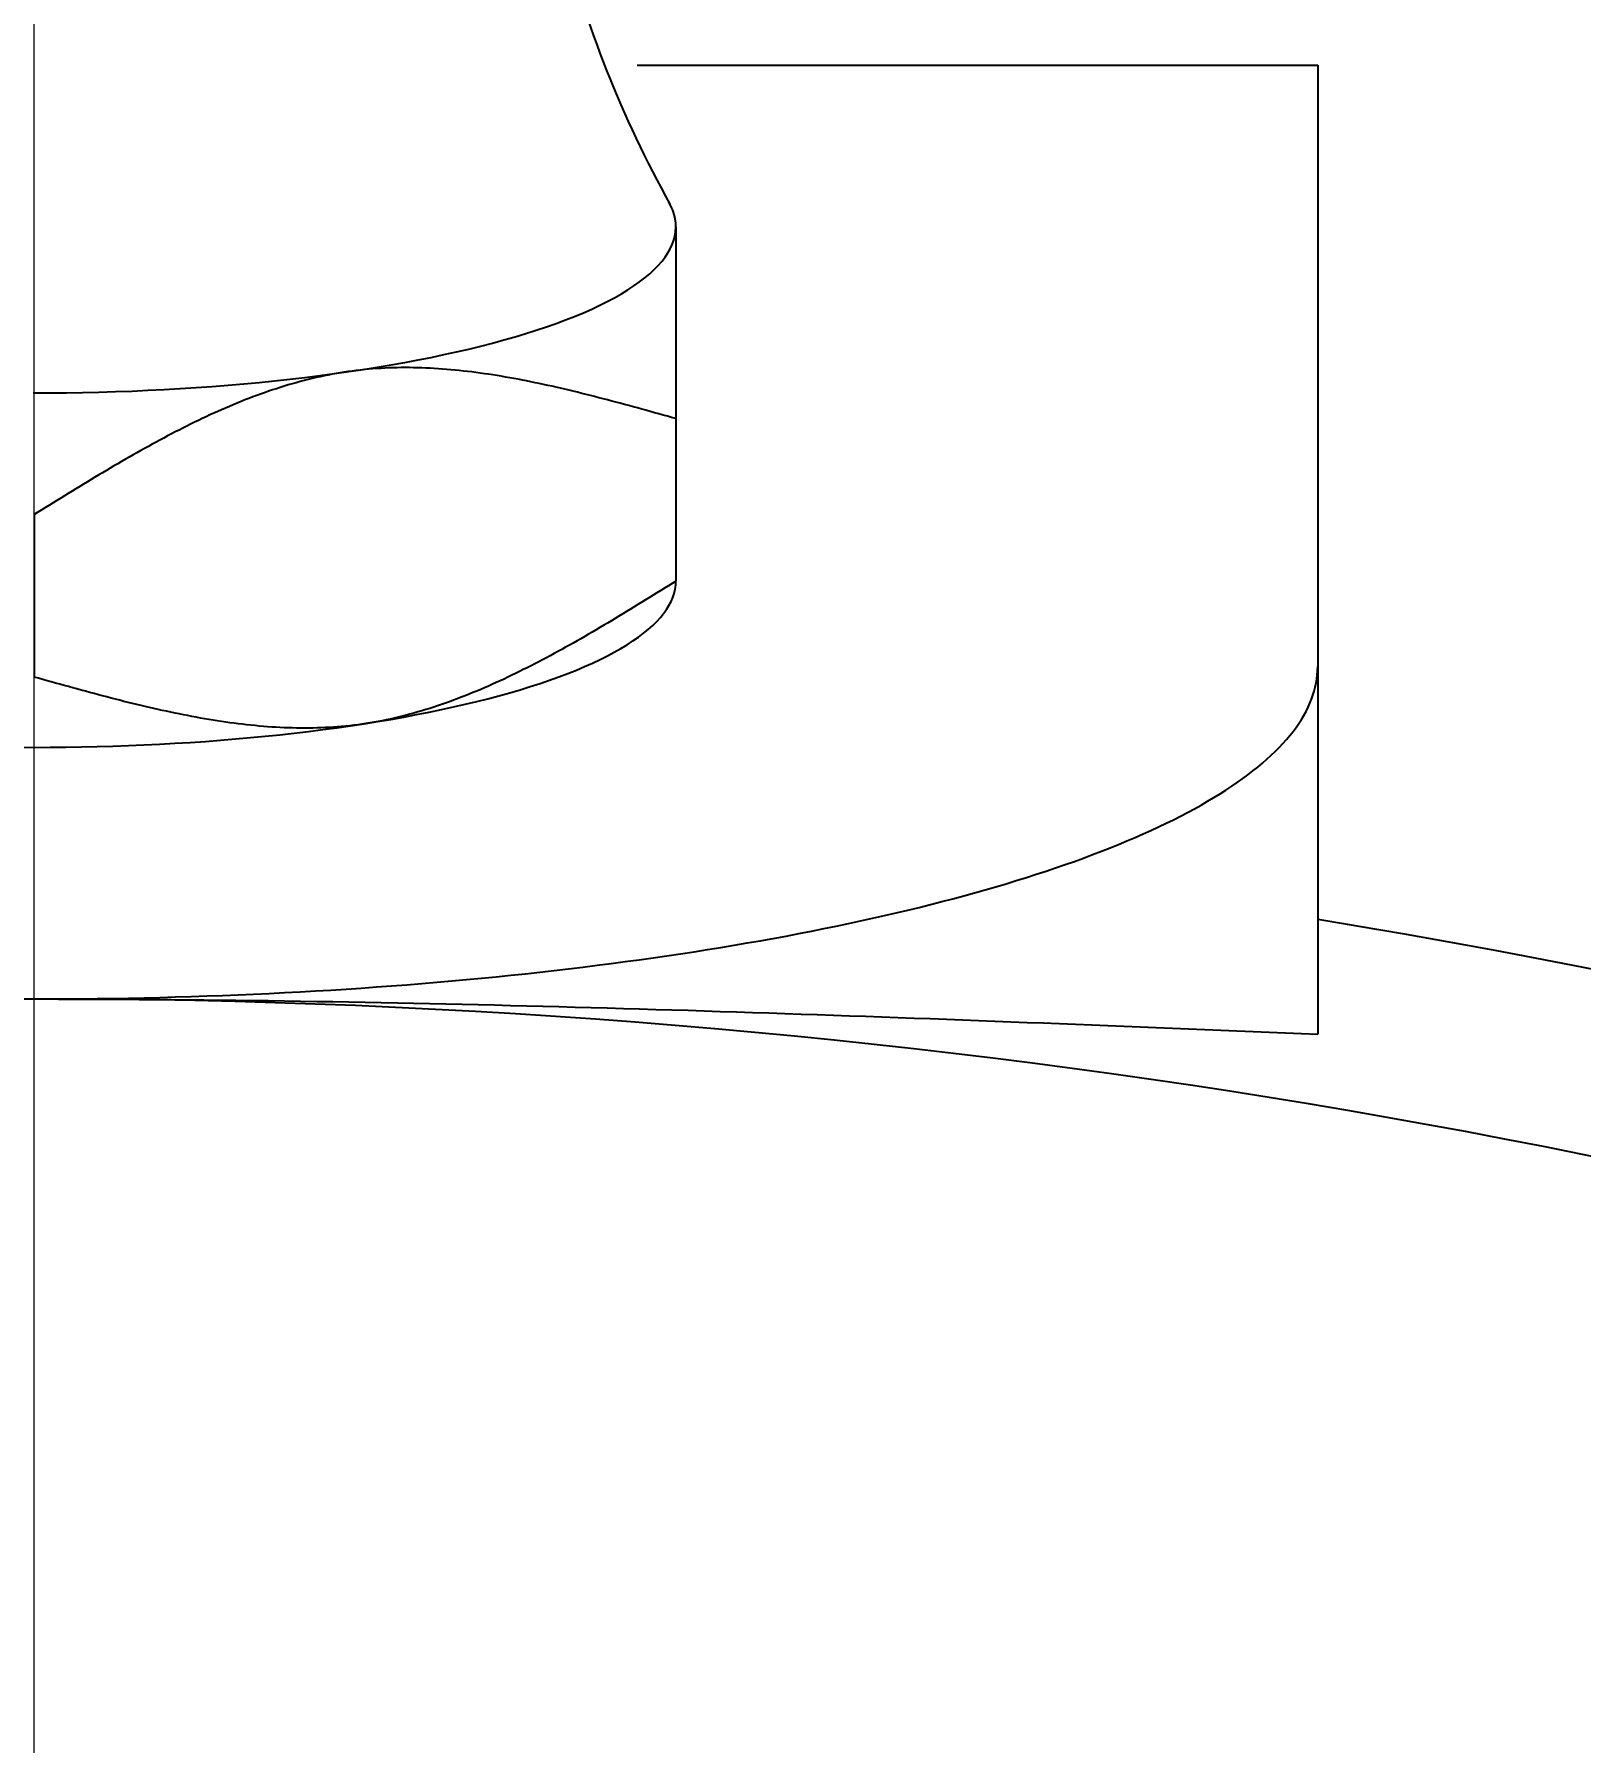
# Model space of a CAD drawing. Header units: millimetres. Extents: x 0 to 38884, y -3675 to 8056.
# Drawn here: x 9678.56 to 9686.99, y -1339.12 to -1329.81 of the extents above; entities that cross this region are included whole.
import ezdxf

# ---------------------------------------------------------------- set-up
doc = ezdxf.new("R2010")
doc.units = ezdxf.units.MM
doc.header["$LTSCALE"] = 2.4
doc.header["$PDMODE"] = 99
doc.header["$PDSIZE"] = 1
doc.linetypes.add('CENTER2', pattern=[28.575, 19.05, -3.175, 3.175, -3.175])
doc.layers.add('05_CENTER', color=4, linetype='CENTER2', lineweight=13)
doc.layers.add('08_DIM', color=3, linetype='Continuous', lineweight=13)
doc.styles.add('KSS_TXT', font='txt.shx', dxfattribs={"bigfont": 'extfont2.shx'})
doc.dimstyles.new('KSS_DIM', dxfattribs={"dimscale": 2, "dimtxt": 3, "dimasz": 2.5, "dimexe": 1.25, "dimexo": 0.625, "dimtad": 1, "dimdsep": 46, "dimtxsty": 'KSS_TXT', "dimblk": 'OPEN30', "dimcen": 0, "dimazin": 2, "dimtfac": 0.75, "dimtmove": 0, "dimatfit": 3, "dimldrblk": 'OPEN30', "dimfxl": 1.25, "dimtolj": 1, "dimarcsym": 0})
doc.dimstyles.new('KSS_DIM$3', dxfattribs={"dimscale": 2, "dimtxt": 3, "dimasz": 2.5, "dimexe": 1.25, "dimexo": 0.625, "dimtad": 1, "dimtih": 1, "dimtoh": 1, "dimdsep": 46, "dimtxsty": 'KSS_TXT', "dimblk": 'OPEN30', "dimcen": 0, "dimazin": 2, "dimtfac": 0.75, "dimtofl": 0, "dimtmove": 0, "dimatfit": 3, "dimldrblk": 'OPEN30', "dimfxl": 1.25, "dimtolj": 1, "dimarcsym": 0})

# ---------------------------------------------------------------- blocks, each defined once
blk = doc.blocks.new('_Open30')
at = {"color": 0, "linetype": 'ByBlock', "lineweight": -2}
for p, q in [((-1, 0.2679), (0, 0)), ((0, 0), (-1, -0.2679)), ((0, 0), (-1, 0))]:
    blk.add_line(p, q, dxfattribs=at)
blk = doc.blocks.new('*D822')
at = {"layer": '08_DIM', "color": 0, "lineweight": -2, "transparency": 16777216}
for p, q in [((9609.6396, -1335.2545), (9618.8896, -1335.2545)), ((9618.8896, -1335.2545), (9633.693, -1345.7526)), ((9723.4205, -1409.3841), (9635.7323, -1347.1988))]:
    blk.add_line(p, q, dxfattribs=at)
blk.add_arc((9678.5568, -1377.5683), 55, 56.08291, 145.95933, dxfattribs=at)
at = {"layer": 'Defpoints', "color": 0, "transparency": 16777216}
for p in [(9633.693, -1345.7526), (9723.4205, -1409.3841)]:
    blk.add_point(p, dxfattribs=at)
at = {"layer": '08_DIM', "color": 0, "lineweight": -2, "transparency": 16777216, "xscale": 2.5, "yscale": 2.5, "zscale": 2.5}
for p, rotation in [((9633.693, -1345.7526), 144.6571241819716), ((9723.4205, -1409.3841), 324.6571241819716)]:
    blk.add_blockref('_Open30', p, dxfattribs=dict(at, rotation=rotation))
at = {"layer": '08_DIM', "color": 0, "transparency": 16777216, "insert": (9613.9521, -1333.1295), "char_height": 3, "attachment_point": 5, "style": 'KSS_TXT'}
blk.add_mtext('\\A1;%%C110', dxfattribs=at)
blk = doc.blocks.new('MUCFC207b_1')
at = {"color": 0}
for p, q in [((3.2877, 47.591), (7, 47.591)), ((7, 47.591), (7, 42.3089)), ((3.4728, 46.8222), (3.4604, 46.8453)), ((3.461, 46.8442), (3.4604, 46.8453)), ((3.4616, 46.8432), (3.461, 46.8442)), ((3.4622, 46.8421), (3.4616, 46.8432)), ((3.4628, 46.8411), (3.4622, 46.8421)), ((3.4634, 46.84), (3.4628, 46.8411)), ((3.464, 46.839), (3.4634, 46.84)), ((3.4646, 46.8379), (3.464, 46.839)), ((3.4652, 46.8369), (3.4646, 46.8379)), ((3.4658, 46.8358), (3.4652, 46.8369)), ((3.4663, 46.8347), (3.4658, 46.8358)), ((3.4669, 46.8337), (3.4663, 46.8347)), ((3.4675, 46.8326), (3.4669, 46.8337)), ((3.468, 46.8316), (3.4675, 46.8326)), ((3.4686, 46.8305), (3.468, 46.8316)), ((3.4691, 46.8295), (3.4686, 46.8305)), ((3.4697, 46.8284), (3.4691, 46.8295)), ((3.4702, 46.8274), (3.4697, 46.8284)), ((3.4707, 46.8263), (3.4702, 46.8274)), ((3.4713, 46.8252), (3.4707, 46.8263)), ((3.4718, 46.8242), (3.4713, 46.8252)), ((3.4723, 46.8231), (3.4718, 46.8242)), ((3.4728, 46.8221), (3.4723, 46.8231)), ((3.4828, 46.7991), (3.4728, 46.8222)), ((3.4733, 46.821), (3.4728, 46.8221)), ((3.4738, 46.82), (3.4733, 46.821)), ((3.4743, 46.8189), (3.4738, 46.82)), ((3.4748, 46.8178), (3.4743, 46.8189)), ((3.4753, 46.8168), (3.4748, 46.8178)), ((3.4758, 46.8157), (3.4753, 46.8168)), ((3.4763, 46.8147), (3.4758, 46.8157)), ((3.4768, 46.8136), (3.4763, 46.8147)), ((3.4772, 46.8126), (3.4768, 46.8136)), ((3.4777, 46.8115), (3.4772, 46.8126)), ((3.4782, 46.8104), (3.4777, 46.8115)), ((3.4786, 46.8094), (3.4782, 46.8104)), ((3.4791, 46.8083), (3.4786, 46.8094)), ((3.4795, 46.8073), (3.4791, 46.8083)), ((3.48, 46.8062), (3.4795, 46.8073)), ((3.4804, 46.8051), (3.48, 46.8062)), ((3.4808, 46.8041), (3.4804, 46.8051)), ((3.4813, 46.803), (3.4808, 46.8041)), ((3.4817, 46.802), (3.4813, 46.803)), ((3.4821, 46.8009), (3.4817, 46.802)), ((3.4825, 46.7998), (3.4821, 46.8009)), ((3.4829, 46.7988), (3.4825, 46.7998)), ((3.4906, 46.7759), (3.4828, 46.7991)), ((3.4833, 46.7977), (3.4829, 46.7988)), ((3.4837, 46.7967), (3.4833, 46.7977)), ((3.4841, 46.7956), (3.4837, 46.7967)), ((3.4845, 46.7945), (3.4841, 46.7956)), ((3.4849, 46.7935), (3.4845, 46.7945)), ((3.4853, 46.7924), (3.4849, 46.7935)), ((3.4857, 46.7914), (3.4853, 46.7924)), ((3.486, 46.7903), (3.4857, 46.7914)), ((3.4864, 46.7892), (3.486, 46.7903)), ((3.4868, 46.7882), (3.4864, 46.7892)), ((3.4871, 46.7871), (3.4868, 46.7882)), ((3.4875, 46.786), (3.4871, 46.7871)), ((3.4878, 46.785), (3.4875, 46.786)), ((3.4881, 46.7839), (3.4878, 46.785)), ((3.4885, 46.7829), (3.4881, 46.7839)), ((3.4888, 46.7818), (3.4885, 46.7829)), ((3.4891, 46.7807), (3.4888, 46.7818)), ((3.4895, 46.7797), (3.4891, 46.7807)), ((3.4898, 46.7786), (3.4895, 46.7797)), ((3.4901, 46.7775), (3.4898, 46.7786)), ((3.4904, 46.7765), (3.4901, 46.7775)), ((3.4907, 46.7754), (3.4904, 46.7765)), ((3.496, 46.7526), (3.4906, 46.7759)), ((3.491, 46.7744), (3.4907, 46.7754)), ((3.4913, 46.7733), (3.491, 46.7744)), ((3.4916, 46.7722), (3.4913, 46.7733)), ((3.4919, 46.7712), (3.4916, 46.7722)), ((3.4921, 46.7701), (3.4919, 46.7712)), ((3.4924, 46.769), (3.4921, 46.7701)), ((3.4927, 46.768), (3.4924, 46.769)), ((3.4929, 46.7669), (3.4927, 46.768)), ((3.4932, 46.7659), (3.4929, 46.7669)), ((3.4935, 46.7648), (3.4932, 46.7659)), ((3.4937, 46.7637), (3.4935, 46.7648)), ((3.4939, 46.7627), (3.4937, 46.7637)), ((3.4942, 46.7616), (3.4939, 46.7627)), ((3.4944, 46.7605), (3.4942, 46.7616)), ((3.4946, 46.7595), (3.4944, 46.7605)), ((3.4949, 46.7584), (3.4946, 46.7595)), ((3.4951, 46.7573), (3.4949, 46.7584)), ((3.4953, 46.7563), (3.4951, 46.7573)), ((3.4955, 46.7552), (3.4953, 46.7563)), ((3.4947, 46.6595), (3.4985, 46.6827)), ((3.4957, 46.7542), (3.4955, 46.7552)), ((3.4959, 46.7531), (3.4957, 46.7542)), ((3.4961, 46.752), (3.4959, 46.7531)), ((3.4991, 46.7293), (3.496, 46.7526)), ((3.4963, 46.751), (3.4961, 46.752)), ((3.4965, 46.7499), (3.4963, 46.751)), ((3.4967, 46.7488), (3.4965, 46.7499)), ((3.4969, 46.7478), (3.4967, 46.7488)), ((3.497, 46.7467), (3.4969, 46.7478)), ((3.4972, 46.7456), (3.497, 46.7467)), ((3.4974, 46.7446), (3.4972, 46.7456)), ((3.4975, 46.7435), (3.4974, 46.7446)), ((3.4977, 46.7424), (3.4975, 46.7435)), ((3.4978, 46.7414), (3.4977, 46.7424)), ((3.498, 46.7403), (3.4978, 46.7414)), ((3.4981, 46.7392), (3.498, 46.7403)), ((3.4982, 46.7382), (3.4981, 46.7392)), ((3.4984, 46.7371), (3.4982, 46.7382)), ((3.4985, 46.7361), (3.4984, 46.7371)), ((3.4986, 46.735), (3.4985, 46.7361)), ((3.4985, 46.6827), (3.5, 46.706)), ((3.4987, 46.7339), (3.4986, 46.735)), ((3.4988, 46.7329), (3.4987, 46.7339)), ((3.4989, 46.7318), (3.4988, 46.7329)), ((3.499, 46.7307), (3.4989, 46.7318)), ((3.4991, 46.7297), (3.499, 46.7307)), ((3.4992, 46.7286), (3.4991, 46.7297)), ((3.5, 46.706), (3.4991, 46.7293)), ((3.4993, 46.7275), (3.4992, 46.7286)), ((3.4994, 46.7265), (3.4993, 46.7275)), ((3.4995, 46.7254), (3.4994, 46.7265)), ((3.4995, 46.7243), (3.4995, 46.7254)), ((3.4996, 46.7233), (3.4995, 46.7243)), ((3.4996, 46.7222), (3.4996, 46.7233)), ((3.4997, 46.7211), (3.4996, 46.7222)), ((3.4998, 46.7201), (3.4997, 46.7211)), ((3.4998, 46.719), (3.4998, 46.7201)), ((3.4998, 46.7179), (3.4998, 46.719)), ((3.4999, 46.7169), (3.4998, 46.7179)), ((3.4999, 46.7158), (3.4999, 46.7169)), ((3.4999, 46.7147), (3.4999, 46.7158)), ((3.5, 46.7137), (3.4999, 46.7147)), ((3.5, 46.7126), (3.5, 46.7137)), ((3.5, 46.7116), (3.5, 46.7126)), ((3.5, 46.7105), (3.5, 46.7116)), ((3.5, 46.7094), (3.5, 46.7105)), ((3.5, 46.7094), (3.5, 46.6875)), ((3.5, 46.6875), (3.5, 46.6639)), ((3.5, 46.6639), (3.5, 46.6386)), ((3.4564, 46.5668), (3.4694, 46.5899)), ((3.4694, 46.5899), (3.4801, 46.613)), ((3.4801, 46.613), (3.4886, 46.6362)), ((3.4886, 46.6362), (3.4947, 46.6595)), ((3.5, 46.6386), (3.5, 46.6114)), ((3.5, 46.6114), (3.5, 46.5825)), ((3.5, 46.5825), (3.5, 46.5518)), ((3.3815, 46.4757), (3.4036, 46.4983)), ((3.4036, 46.4983), (3.4235, 46.521)), ((3.4235, 46.521), (3.4411, 46.5439)), ((3.4411, 46.5439), (3.4564, 46.5668)), ((3.5, 46.5518), (3.5, 46.5193)), ((3.5, 46.5193), (3.5, 46.485)), ((3.5, 46.485), (3.5, 46.4489)), ((3.2378, 46.3654), (3.2709, 46.3871)), ((3.2709, 46.3871), (3.3019, 46.409)), ((3.3019, 46.409), (3.3306, 46.431)), ((3.3306, 46.431), (3.3572, 46.4533)), ((3.3572, 46.4533), (3.3815, 46.4757)), ((3.5, 46.4489), (3.5, 46.4109)), ((3.5, 46.4109), (3.5, 46.371)), ((3.0842, 46.2812), (3.1258, 46.3019)), ((3.1258, 46.3019), (3.1652, 46.3228)), ((3.1652, 46.3228), (3.2026, 46.344)), ((3.2026, 46.344), (3.2378, 46.3654)), ((3.5, 46.371), (3.5, 46.3292)), ((3.5, 46.3292), (3.5, 46.2854)), ((2.8466, 46.1824), (2.898, 46.2015)), ((2.898, 46.2015), (2.9475, 46.2209)), ((2.9475, 46.2209), (2.9951, 46.2407)), ((2.9951, 46.2407), (3.0407, 46.2608)), ((3.0407, 46.2608), (3.0842, 46.2812)), ((3.5, 46.2854), (3.5, 46.2397)), ((3.5, 46.2397), (3.5, 46.1919)), ((2.562, 46.0922), (2.6224, 46.1095)), ((2.6224, 46.1095), (2.6812, 46.1271)), ((2.6812, 46.1271), (2.7381, 46.1452)), ((2.7381, 46.1452), (2.7933, 46.1636)), ((2.7933, 46.1636), (2.8466, 46.1824)), ((3.5, 46.1919), (3.5, 46.1421)), ((3.5, 46.1421), (3.5, 46.0902)), ((2.165, 45.9977), (2.235, 46.0123)), ((2.235, 46.0123), (2.3035, 46.0274)), ((2.3035, 46.0274), (2.3705, 46.043)), ((2.3705, 46.043), (2.436, 46.059)), ((2.436, 46.059), (2.4998, 46.0754)), ((2.4998, 46.0754), (2.562, 46.0922)), ((3.5, 46.0902), (3.5, 46.0361)), ((3.5, 46.0361), (3.5, 45.9799)), ((1.6376, 45.9088), (1.7166, 45.92)), ((1.7125, 45.9199), (1.6905, 45.9166)), ((1.7346, 45.9229), (1.7125, 45.9199)), ((1.7166, 45.92), (1.7945, 45.9317)), ((1.7566, 45.9257), (1.7346, 45.9229)), ((1.7788, 45.9283), (1.7566, 45.9257)), ((1.8009, 45.9307), (1.7788, 45.9283)), ((1.7945, 45.9317), (1.8712, 45.9439)), ((1.8231, 45.9328), (1.8009, 45.9307)), ((1.8453, 45.9346), (1.8231, 45.9328)), ((1.8675, 45.9363), (1.8453, 45.9346)), ((1.8898, 45.9377), (1.8675, 45.9363)), ((1.8712, 45.9439), (1.9466, 45.9566)), ((1.9121, 45.9389), (1.8898, 45.9377)), ((1.9344, 45.9398), (1.9121, 45.9389)), ((1.9568, 45.9406), (1.9344, 45.9398)), ((1.9466, 45.9566), (2.0208, 45.9698)), ((1.9792, 45.9411), (1.9568, 45.9406)), ((2.0016, 45.9414), (1.9792, 45.9411)), ((2.024, 45.9415), (2.0016, 45.9414)), ((2.0208, 45.9698), (2.0936, 45.9835)), ((2.0465, 45.9415), (2.024, 45.9415)), ((2.069, 45.9412), (2.0465, 45.9415)), ((2.0916, 45.9407), (2.069, 45.9412)), ((2.1141, 45.94), (2.0916, 45.9407)), ((2.0936, 45.9835), (2.165, 45.9977)), ((2.1367, 45.9391), (2.1141, 45.94)), ((2.1593, 45.9381), (2.1367, 45.9391)), ((2.182, 45.9368), (2.1593, 45.9381)), ((2.2046, 45.9354), (2.182, 45.9368)), ((2.2273, 45.9338), (2.2046, 45.9354)), ((2.25, 45.932), (2.2273, 45.9338)), ((2.2727, 45.93), (2.25, 45.932)), ((2.2955, 45.9279), (2.2727, 45.93)), ((2.3183, 45.9256), (2.2955, 45.9279)), ((2.3411, 45.9232), (2.3183, 45.9256)), ((2.3639, 45.9206), (2.3411, 45.9232)), ((2.3868, 45.9178), (2.3639, 45.9206)), ((2.4096, 45.9149), (2.3868, 45.9178)), ((3.5, 45.9799), (3.5, 45.9214)), ((3.5, 45.9214), (3.5, 45.8605)), ((0.7091, 45.8223), (0.797, 45.8274)), ((0.797, 45.8274), (0.8844, 45.8329)), ((0.8844, 45.8329), (0.9711, 45.8391)), ((0.9711, 45.8391), (1.0573, 45.8459)), ((1.0573, 45.8459), (1.1427, 45.8532)), ((1.1427, 45.8532), (1.2274, 45.8611)), ((1.2274, 45.8611), (1.3113, 45.8695)), ((1.3209, 45.8268), (1.2995, 45.8197)), ((1.3113, 45.8695), (1.3943, 45.8785)), ((1.3425, 45.8337), (1.3209, 45.8268)), ((1.364, 45.8405), (1.3425, 45.8337)), ((1.3856, 45.847), (1.364, 45.8405)), ((1.4072, 45.8533), (1.3856, 45.847)), ((1.3943, 45.8785), (1.4764, 45.8881)), ((1.4288, 45.8594), (1.4072, 45.8533)), ((1.4504, 45.8654), (1.4288, 45.8594)), ((1.4721, 45.8711), (1.4504, 45.8654)), ((1.4938, 45.8766), (1.4721, 45.8711)), ((1.4764, 45.8881), (1.5575, 45.8982)), ((1.5156, 45.8819), (1.4938, 45.8766)), ((1.5373, 45.887), (1.5156, 45.8819)), ((1.5591, 45.8919), (1.5373, 45.887)), ((1.5575, 45.8982), (1.6376, 45.9088)), ((1.5809, 45.8966), (1.5591, 45.8919)), ((1.6028, 45.901), (1.5809, 45.8966)), ((1.6247, 45.9053), (1.6028, 45.901)), ((1.6466, 45.9093), (1.6247, 45.9053)), ((1.6685, 45.913), (1.6466, 45.9093)), ((1.6905, 45.9166), (1.6685, 45.913)), ((2.4325, 45.9118), (2.4096, 45.9149)), ((2.4554, 45.9086), (2.4325, 45.9118)), ((2.4783, 45.9052), (2.4554, 45.9086)), ((2.5013, 45.9017), (2.4783, 45.9052)), ((2.5242, 45.8981), (2.5013, 45.9017)), ((2.5472, 45.8943), (2.5242, 45.8981)), ((2.5702, 45.8904), (2.5472, 45.8943)), ((2.5933, 45.8863), (2.5702, 45.8904)), ((2.6163, 45.8822), (2.5933, 45.8863)), ((2.6393, 45.8779), (2.6163, 45.8822)), ((2.6624, 45.8735), (2.6393, 45.8779)), ((2.6855, 45.869), (2.6624, 45.8735)), ((2.7086, 45.8644), (2.6855, 45.869)), ((2.7317, 45.8596), (2.7086, 45.8644)), ((2.7548, 45.8548), (2.7317, 45.8596)), ((2.778, 45.8499), (2.7548, 45.8548)), ((2.8011, 45.8448), (2.778, 45.8499)), ((2.8243, 45.8397), (2.8011, 45.8448)), ((2.8475, 45.8345), (2.8243, 45.8397)), ((2.8707, 45.8291), (2.8475, 45.8345)), ((2.8939, 45.8237), (2.8707, 45.8291)), ((3.5, 45.8605), (3.5, 45.7973)), ((-0.0061, 45.8036), (0.0839, 45.8038)), ((0.0839, 45.8038), (0.1739, 45.8047)), ((0.1739, 45.8047), (0.2637, 45.8061)), ((0.2637, 45.8061), (0.3534, 45.8082)), ((0.3534, 45.8082), (0.4428, 45.8108)), ((0.4428, 45.8108), (0.5319, 45.8141)), ((0.5319, 45.8141), (0.6207, 45.8179)), ((0.6207, 45.8179), (0.7091, 45.8223)), ((1.0859, 45.7393), (1.0646, 45.7303)), ((1.1071, 45.7481), (1.0859, 45.7393)), ((1.1284, 45.7567), (1.1071, 45.7481)), ((1.1497, 45.7652), (1.1284, 45.7567)), ((1.171, 45.7735), (1.1497, 45.7652)), ((1.1924, 45.7816), (1.171, 45.7735)), ((1.2137, 45.7896), (1.1924, 45.7816)), ((1.2351, 45.7974), (1.2137, 45.7896)), ((1.2566, 45.805), (1.2351, 45.7974)), ((1.278, 45.8125), (1.2566, 45.805)), ((1.2995, 45.8197), (1.278, 45.8125)), ((2.9171, 45.8182), (2.8939, 45.8237)), ((2.9403, 45.8127), (2.9171, 45.8182)), ((2.9636, 45.807), (2.9403, 45.8127)), ((2.9868, 45.8013), (2.9636, 45.807)), ((3.0101, 45.7955), (2.9868, 45.8013)), ((3.0334, 45.7897), (3.0101, 45.7955)), ((3.0566, 45.7838), (3.0334, 45.7897)), ((3.0799, 45.7778), (3.0566, 45.7838)), ((3.1032, 45.7717), (3.0799, 45.7778)), ((3.1265, 45.7656), (3.1032, 45.7717)), ((3.1498, 45.7595), (3.1265, 45.7656)), ((3.1731, 45.7533), (3.1498, 45.7595)), ((3.1965, 45.7471), (3.1731, 45.7533)), ((3.2198, 45.7408), (3.1965, 45.7471)), ((3.2431, 45.7345), (3.2198, 45.7408)), ((3.2665, 45.7281), (3.2431, 45.7345)), ((3.5, 45.7973), (3.5, 45.7316)), ((3.5, 45.7316), (3.5, 45.6634)), ((0.8744, 45.6435), (0.8533, 45.6332)), ((0.8954, 45.6537), (0.8744, 45.6435)), ((0.9165, 45.6637), (0.8954, 45.6537)), ((0.9376, 45.6737), (0.9165, 45.6637)), ((0.9588, 45.6835), (0.9376, 45.6737)), ((0.9799, 45.6931), (0.9588, 45.6835)), ((1.0011, 45.7026), (0.9799, 45.6931)), ((1.0222, 45.712), (1.0011, 45.7026)), ((1.0434, 45.7213), (1.0222, 45.712)), ((1.0646, 45.7303), (1.0434, 45.7213)), ((3.2898, 45.7218), (3.2665, 45.7281)), ((3.3132, 45.7153), (3.2898, 45.7218)), ((3.3365, 45.7089), (3.3132, 45.7153)), ((3.3598, 45.7025), (3.3365, 45.7089)), ((3.3832, 45.696), (3.3598, 45.7025)), ((3.4066, 45.6895), (3.3832, 45.696)), ((3.4299, 45.683), (3.4066, 45.6895)), ((3.4533, 45.6765), (3.4299, 45.683)), ((3.4766, 45.6699), (3.4533, 45.6765)), ((3.5, 45.6634), (3.4766, 45.6699)), ((3.5, 45.6634), (3.5, 44.7776)), ((0.6855, 45.5466), (0.6646, 45.5353)), ((0.7064, 45.5578), (0.6855, 45.5466)), ((0.7274, 45.5689), (0.7064, 45.5578)), ((0.7483, 45.5799), (0.7274, 45.5689)), ((0.7693, 45.5908), (0.7483, 45.5799)), ((0.7903, 45.6016), (0.7693, 45.5908)), ((0.8113, 45.6122), (0.7903, 45.6016)), ((0.8323, 45.6228), (0.8113, 45.6122)), ((0.8533, 45.6332), (0.8323, 45.6228)), ((0.5185, 45.4539), (0.4977, 45.4419)), ((0.5394, 45.4657), (0.5185, 45.4539)), ((0.5602, 45.4776), (0.5394, 45.4657)), ((0.5811, 45.4893), (0.5602, 45.4776)), ((0.6019, 45.5009), (0.5811, 45.4893)), ((0.6228, 45.5125), (0.6019, 45.5009)), ((0.6437, 45.524), (0.6228, 45.5125)), ((0.6646, 45.5353), (0.6437, 45.524)), ((0.373, 45.3688), (0.3522, 45.3564)), ((0.3938, 45.3811), (0.373, 45.3688)), ((0.4145, 45.3934), (0.3938, 45.3811)), ((0.4353, 45.4056), (0.4145, 45.3934)), ((0.4561, 45.4178), (0.4353, 45.4056)), ((0.4769, 45.4299), (0.4561, 45.4178)), ((0.4977, 45.4419), (0.4769, 45.4299)), ((0.2071, 45.2684), (0.1863, 45.2557)), ((0.2278, 45.281), (0.2071, 45.2684)), ((0.2485, 45.2937), (0.2278, 45.281)), ((0.2692, 45.3063), (0.2485, 45.2937)), ((0.29, 45.3189), (0.2692, 45.3063)), ((0.3107, 45.3314), (0.29, 45.3189)), ((0.3315, 45.3439), (0.3107, 45.3314)), ((0.3522, 45.3564), (0.3315, 45.3439)), ((0.0621, 45.1789), (0.0414, 45.1661)), ((0.0828, 45.1918), (0.0621, 45.1789)), ((0.1035, 45.2046), (0.0828, 45.1918)), ((0.1242, 45.2174), (0.1035, 45.2046)), ((0.1449, 45.2302), (0.1242, 45.2174)), ((0.1656, 45.2429), (0.1449, 45.2302)), ((0.1863, 45.2557), (0.1656, 45.2429)), ((0.0207, 45.1533), (0, 45.1404)), ((0, 45.1404), (0, 44.2546)), ((0.0414, 45.1661), (0.0207, 45.1533)), ((3.3965, 44.7134), (3.3758, 44.7006)), ((3.4172, 44.7262), (3.3965, 44.7134)), ((3.4379, 44.739), (3.4172, 44.7262)), ((3.4586, 44.7519), (3.4379, 44.739)), ((3.4793, 44.7647), (3.4586, 44.7519)), ((3.5, 44.7776), (3.4793, 44.7647)), ((3.4832, 44.6888), (3.4905, 44.7109)), ((3.4905, 44.7109), (3.4958, 44.7331)), ((3.4958, 44.7331), (3.4989, 44.7553)), ((3.4989, 44.7553), (3.5, 44.7776)), ((3.2515, 44.6243), (3.2308, 44.6117)), ((3.2722, 44.6369), (3.2515, 44.6243)), ((3.2929, 44.6496), (3.2722, 44.6369)), ((3.3136, 44.6623), (3.2929, 44.6496)), ((3.3344, 44.6751), (3.3136, 44.6623)), ((3.3551, 44.6878), (3.3344, 44.6751)), ((3.3758, 44.7006), (3.3551, 44.6878)), ((3.4328, 44.6009), (3.4485, 44.6227)), ((3.4485, 44.6227), (3.4621, 44.6447)), ((3.4621, 44.6447), (3.4737, 44.6667)), ((3.4737, 44.6667), (3.4832, 44.6888)), ((3.0855, 44.5246), (3.0647, 44.5124)), ((3.1062, 44.5369), (3.0855, 44.5246)), ((3.127, 44.5492), (3.1062, 44.5369)), ((3.1478, 44.5616), (3.127, 44.5492)), ((3.1685, 44.5741), (3.1478, 44.5616)), ((3.1893, 44.5866), (3.1685, 44.5741)), ((3.21, 44.5991), (3.1893, 44.5866)), ((3.2308, 44.6117), (3.21, 44.5991)), ((3.3493, 44.5146), (3.3732, 44.536)), ((3.3732, 44.536), (3.3951, 44.5575)), ((3.3951, 44.5575), (3.415, 44.5791)), ((3.415, 44.5791), (3.4328, 44.6009)), ((2.9189, 44.4287), (2.8981, 44.4171)), ((2.9398, 44.4404), (2.9189, 44.4287)), ((2.9606, 44.4522), (2.9398, 44.4404)), ((2.9814, 44.4641), (2.9606, 44.4522)), ((3.0023, 44.4761), (2.9814, 44.4641)), ((3.0231, 44.4881), (3.0023, 44.4761)), ((3.0439, 44.5002), (3.0231, 44.4881)), ((3.0647, 44.5124), (3.0439, 44.5002)), ((3.1998, 44.4105), (3.2336, 44.4309)), ((3.2336, 44.4309), (3.2655, 44.4516)), ((3.2655, 44.4516), (3.2954, 44.4724)), ((3.2954, 44.4724), (3.3234, 44.4934)), ((3.3234, 44.4934), (3.3493, 44.5146)), ((2.7517, 44.3381), (2.7307, 44.3272)), ((2.7726, 44.3491), (2.7517, 44.3381)), ((2.7936, 44.3602), (2.7726, 44.3491)), ((2.8145, 44.3713), (2.7936, 44.3602)), ((2.8354, 44.3826), (2.8145, 44.3713)), ((2.8563, 44.394), (2.8354, 44.3826)), ((2.8772, 44.4055), (2.8563, 44.394)), ((2.8981, 44.4171), (2.8772, 44.4055)), ((3.0454, 44.3311), (3.0868, 44.3506)), ((3.0868, 44.3506), (3.1264, 44.3703)), ((3.1264, 44.3703), (3.164, 44.3903)), ((3.164, 44.3903), (3.1998, 44.4105)), ((0.0234, 44.248), (0, 44.2546)), ((0.0467, 44.2415), (0.0234, 44.248)), ((0.0701, 44.235), (0.0467, 44.2415)), ((2.5624, 44.2443), (2.5412, 44.2345)), ((2.5835, 44.2542), (2.5624, 44.2443)), ((2.6046, 44.2643), (2.5835, 44.2542)), ((2.6256, 44.2745), (2.6046, 44.2643)), ((2.6467, 44.2848), (2.6256, 44.2745)), ((2.6677, 44.2952), (2.6467, 44.2848)), ((2.6887, 44.3058), (2.6677, 44.2952)), ((2.7097, 44.3164), (2.6887, 44.3058)), ((2.7307, 44.3272), (2.7097, 44.3164)), ((2.8113, 44.238), (2.8616, 44.256)), ((2.8616, 44.256), (2.9102, 44.2743)), ((2.9102, 44.2743), (2.9571, 44.293)), ((2.9571, 44.293), (3.0021, 44.3119)), ((3.0021, 44.3119), (3.0454, 44.3311)), ((6.9916, 44.2228), (6.9953, 44.245)), ((6.9953, 44.245), (6.9979, 44.2673)), ((6.9979, 44.2673), (6.9995, 44.2895)), ((6.9995, 44.2895), (7, 44.3117)), ((0.0934, 44.2285), (0.0701, 44.235)), ((0.1168, 44.222), (0.0934, 44.2285)), ((0.1402, 44.2155), (0.1168, 44.222)), ((0.1635, 44.2091), (0.1402, 44.2155)), ((0.1869, 44.2026), (0.1635, 44.2091)), ((0.2102, 44.1962), (0.1869, 44.2026)), ((0.2335, 44.1898), (0.2102, 44.1962)), ((0.2569, 44.1835), (0.2335, 44.1898)), ((0.2802, 44.1772), (0.2569, 44.1835)), ((0.3035, 44.1709), (0.2802, 44.1772)), ((0.3269, 44.1647), (0.3035, 44.1709)), ((0.3502, 44.1585), (0.3269, 44.1647)), ((0.3735, 44.1523), (0.3502, 44.1585)), ((0.3968, 44.1462), (0.3735, 44.1523)), ((2.3503, 44.1528), (2.329, 44.1445)), ((2.3716, 44.1613), (2.3503, 44.1528)), ((2.3929, 44.1699), (2.3716, 44.1613)), ((2.4141, 44.1787), (2.3929, 44.1699)), ((2.4354, 44.1876), (2.4141, 44.1787)), ((2.4566, 44.1967), (2.4354, 44.1876)), ((2.4778, 44.206), (2.4566, 44.1967)), ((2.475, 44.1371), (2.535, 44.153)), ((2.4989, 44.2153), (2.4778, 44.206)), ((2.5201, 44.2249), (2.4989, 44.2153)), ((2.5412, 44.2345), (2.5201, 44.2249)), ((2.535, 44.153), (2.5935, 44.1693)), ((2.5935, 44.1693), (2.6504, 44.1859)), ((2.6504, 44.1859), (2.7057, 44.2029)), ((2.7057, 44.2029), (2.7593, 44.2203)), ((2.7593, 44.2203), (2.8113, 44.238)), ((6.9663, 44.1342), (6.9742, 44.1563)), ((6.9742, 44.1563), (6.981, 44.1785)), ((6.981, 44.1785), (6.9868, 44.2006)), ((6.9868, 44.2006), (6.9916, 44.2228)), ((0.4201, 44.1402), (0.3968, 44.1462)), ((0.4434, 44.1342), (0.4201, 44.1402)), ((0.4666, 44.1283), (0.4434, 44.1342)), ((0.4899, 44.1225), (0.4666, 44.1283)), ((0.5132, 44.1167), (0.4899, 44.1225)), ((0.5364, 44.111), (0.5132, 44.1167)), ((0.5597, 44.1053), (0.5364, 44.111)), ((0.5829, 44.0997), (0.5597, 44.1053)), ((0.6061, 44.0943), (0.5829, 44.0997)), ((0.6293, 44.0888), (0.6061, 44.0943)), ((0.6525, 44.0835), (0.6293, 44.0888)), ((0.6757, 44.0783), (0.6525, 44.0835)), ((0.6989, 44.0732), (0.6757, 44.0783)), ((0.722, 44.0681), (0.6989, 44.0732)), ((0.7452, 44.0632), (0.722, 44.0681)), ((0.7683, 44.0583), (0.7452, 44.0632)), ((0.7914, 44.0536), (0.7683, 44.0583)), ((2.0712, 44.0585), (2.0496, 44.0526)), ((2.0928, 44.0647), (2.0712, 44.0585)), ((2.0852, 44.05), (2.1535, 44.0635)), ((2.1144, 44.071), (2.0928, 44.0647)), ((2.136, 44.0775), (2.1144, 44.071)), ((2.1575, 44.0842), (2.136, 44.0775)), ((2.1535, 44.0635), (2.2206, 44.0774)), ((2.1791, 44.0911), (2.1575, 44.0842)), ((2.2005, 44.0982), (2.1791, 44.0911)), ((2.222, 44.1055), (2.2005, 44.0982)), ((2.2206, 44.0774), (2.2863, 44.0917)), ((2.2434, 44.113), (2.222, 44.1055)), ((2.2649, 44.1206), (2.2434, 44.113)), ((2.2863, 44.1284), (2.2649, 44.1206)), ((2.3076, 44.1364), (2.2863, 44.1284)), ((2.2863, 44.0917), (2.3506, 44.1064)), ((2.329, 44.1445), (2.3076, 44.1364)), ((2.3506, 44.1064), (2.4136, 44.1215)), ((2.4136, 44.1215), (2.475, 44.1371)), ((6.9242, 44.0459), (6.9363, 44.0679)), ((6.9363, 44.0679), (6.9474, 44.09)), ((6.9474, 44.09), (6.9574, 44.112)), ((6.9574, 44.112), (6.9663, 44.1342)), ((0.8145, 44.049), (0.7914, 44.0536)), ((0.8376, 44.0445), (0.8145, 44.049)), ((0.8607, 44.0401), (0.8376, 44.0445)), ((0.8837, 44.0358), (0.8607, 44.0401)), ((0.9067, 44.0316), (0.8837, 44.0358)), ((0.9298, 44.0276), (0.9067, 44.0316)), ((0.9528, 44.0237), (0.9298, 44.0276)), ((0.9758, 44.0199), (0.9528, 44.0237)), ((0.9987, 44.0163), (0.9758, 44.0199)), ((1.0217, 44.0128), (0.9987, 44.0163)), ((1.0446, 44.0094), (1.0217, 44.0128)), ((1.0675, 44.0062), (1.0446, 44.0094)), ((1.0904, 44.0031), (1.0675, 44.0062)), ((1.1132, 44.0002), (1.0904, 44.0031)), ((1.1361, 43.9974), (1.1132, 44.0002)), ((1.1589, 43.9948), (1.1361, 43.9974)), ((1.1817, 43.9924), (1.1589, 43.9948)), ((1.2045, 43.9901), (1.1817, 43.9924)), ((1.2273, 43.9879), (1.2045, 43.9901)), ((1.25, 43.986), (1.2273, 43.9879)), ((1.2727, 43.9842), (1.25, 43.986)), ((1.2954, 43.9826), (1.2727, 43.9842)), ((1.318, 43.9812), (1.2954, 43.9826)), ((1.3407, 43.9799), (1.318, 43.9812)), ((1.3633, 43.9789), (1.3407, 43.9799)), ((1.3859, 43.978), (1.3633, 43.9789)), ((1.4084, 43.9773), (1.3859, 43.978)), ((1.431, 43.9768), (1.4084, 43.9773)), ((1.4535, 43.9765), (1.431, 43.9768)), ((1.476, 43.9764), (1.4535, 43.9765)), ((1.4984, 43.9766), (1.476, 43.9764)), ((1.4968, 43.9587), (1.5739, 43.9685)), ((1.5208, 43.9769), (1.4984, 43.9766)), ((1.5432, 43.9774), (1.5208, 43.9769)), ((1.5656, 43.9782), (1.5432, 43.9774)), ((1.5879, 43.9791), (1.5656, 43.9782)), ((1.5739, 43.9685), (1.6502, 43.9787)), ((1.6102, 43.9803), (1.5879, 43.9791)), ((1.6325, 43.9817), (1.6102, 43.9803)), ((1.6547, 43.9834), (1.6325, 43.9817)), ((1.6502, 43.9787), (1.7254, 43.9894)), ((1.6769, 43.9852), (1.6547, 43.9834)), ((1.6991, 43.9873), (1.6769, 43.9852)), ((1.7212, 43.9897), (1.6991, 43.9873)), ((1.7434, 43.9922), (1.7212, 43.9897)), ((1.7254, 43.9894), (1.7996, 44.0006)), ((1.7654, 43.9951), (1.7434, 43.9922)), ((1.7875, 43.9981), (1.7654, 43.9951)), ((1.8095, 44.0014), (1.7875, 43.9981)), ((1.7996, 44.0006), (1.8727, 44.0123)), ((1.8315, 44.005), (1.8095, 44.0014)), ((1.8534, 44.0087), (1.8315, 44.005)), ((1.8753, 44.0127), (1.8534, 44.0087)), ((1.8727, 44.0123), (1.9447, 44.0244)), ((1.8972, 44.0169), (1.8753, 44.0127)), ((1.9191, 44.0214), (1.8972, 44.0169)), ((1.9409, 44.0261), (1.9191, 44.0214)), ((1.9627, 44.0309), (1.9409, 44.0261)), ((1.9447, 44.0244), (2.0156, 44.037)), ((1.9844, 44.036), (1.9627, 44.0309)), ((2.0062, 44.0414), (1.9844, 44.036)), ((2.0279, 44.0469), (2.0062, 44.0414)), ((2.0156, 44.037), (2.0852, 44.05)), ((2.0496, 44.0526), (2.0279, 44.0469)), ((6.8655, 43.9583), (6.8817, 43.9801)), ((6.8817, 43.9801), (6.8969, 44.002)), ((6.8969, 44.002), (6.9111, 44.0239)), ((6.9111, 44.0239), (6.9242, 44.0459)), ((-0.0854, 43.872), (0.0005, 43.8717)), ((0.0005, 43.8717), (0.0864, 43.872)), ((0.0864, 43.872), (0.1722, 43.8728)), ((0.1722, 43.8728), (0.2579, 43.8742)), ((0.2579, 43.8742), (0.3435, 43.8761)), ((0.3435, 43.8761), (0.4289, 43.8785)), ((0.4289, 43.8785), (0.514, 43.8815)), ((0.514, 43.8815), (0.5988, 43.8851)), ((0.5988, 43.8851), (0.6832, 43.8891)), ((0.6832, 43.8891), (0.7672, 43.8937)), ((0.7672, 43.8937), (0.8508, 43.8989)), ((0.8508, 43.8989), (0.9339, 43.9045)), ((0.9339, 43.9045), (1.0164, 43.9107)), ((1.0164, 43.9107), (1.0982, 43.9175)), ((1.0982, 43.9175), (1.1795, 43.9247)), ((1.1795, 43.9247), (1.26, 43.9324)), ((1.26, 43.9324), (1.3397, 43.9407)), ((1.3397, 43.9407), (1.4187, 43.9495)), ((1.4187, 43.9495), (1.4968, 43.9587)), ((6.7688, 43.85), (6.7902, 43.8715)), ((6.7902, 43.8715), (6.8106, 43.8931)), ((6.8106, 43.8931), (6.8299, 43.9148)), ((6.8299, 43.9148), (6.8482, 43.9365)), ((6.8482, 43.9365), (6.8655, 43.9583)), ((6.6731, 43.7646), (6.6986, 43.7858)), ((6.6986, 43.7858), (6.723, 43.8071)), ((6.723, 43.8071), (6.7464, 43.8285)), ((6.7464, 43.8285), (6.7688, 43.85)), ((6.5614, 43.6805), (6.5908, 43.7014)), ((6.5908, 43.7014), (6.6192, 43.7224)), ((6.6192, 43.7224), (6.6467, 43.7434)), ((6.6467, 43.7434), (6.6731, 43.7646)), ((6.3995, 43.5775), (6.4338, 43.5979)), ((6.4338, 43.5979), (6.4672, 43.6184)), ((6.4672, 43.6184), (6.4995, 43.639)), ((6.4995, 43.639), (6.531, 43.6597)), ((6.531, 43.6597), (6.5614, 43.6805)), ((6.2135, 43.4774), (6.2526, 43.4972)), ((6.2526, 43.4972), (6.2907, 43.5171)), ((6.2907, 43.5171), (6.3279, 43.5371)), ((6.3279, 43.5371), (6.3642, 43.5573)), ((6.3642, 43.5573), (6.3995, 43.5775)), ((6.0478, 43.3995), (6.0906, 43.4187)), ((6.0906, 43.4187), (6.1325, 43.4381)), ((6.1325, 43.4381), (6.1735, 43.4577)), ((6.1735, 43.4577), (6.2135, 43.4774)), ((5.8203, 43.3052), (5.8676, 43.3237)), ((5.8676, 43.3237), (5.914, 43.3425)), ((5.914, 43.3425), (5.9595, 43.3613)), ((5.9595, 43.3613), (6.0041, 43.3803)), ((6.0041, 43.3803), (6.0478, 43.3995)), ((5.5709, 43.2147), (5.6225, 43.2325)), ((5.6225, 43.2325), (5.6732, 43.2504)), ((5.6732, 43.2504), (5.7231, 43.2685)), ((5.7231, 43.2685), (5.7721, 43.2868)), ((5.7721, 43.2868), (5.8203, 43.3052)), ((5.2439, 43.1116), (5.3005, 43.1284)), ((5.3005, 43.1284), (5.3562, 43.1453)), ((5.3562, 43.1453), (5.4111, 43.1624)), ((5.4111, 43.1624), (5.4652, 43.1797)), ((5.4652, 43.1797), (5.5184, 43.1971)), ((5.5184, 43.1971), (5.5709, 43.2147)), ((4.8886, 43.015), (4.9497, 43.0306)), ((4.9497, 43.0306), (5.0101, 43.0465)), ((5.0101, 43.0465), (5.0697, 43.0625)), ((5.0697, 43.0625), (5.1286, 43.0787)), ((5.1286, 43.0787), (5.1867, 43.095)), ((5.1867, 43.095), (5.2439, 43.1116)), ((4.5068, 42.9255), (4.5722, 42.9399)), ((4.5722, 42.9399), (4.6369, 42.9545)), ((4.6369, 42.9545), (4.7009, 42.9693)), ((4.7009, 42.9693), (4.7642, 42.9844)), ((4.7642, 42.9844), (4.8268, 42.9996)), ((4.8268, 42.9996), (4.8886, 43.015)), ((4.1006, 42.8434), (4.1699, 42.8565)), ((4.1699, 42.8565), (4.2386, 42.8699)), ((4.2386, 42.8699), (4.3066, 42.8835)), ((4.3066, 42.8835), (4.374, 42.8972)), ((4.374, 42.8972), (4.4407, 42.9112)), ((4.4407, 42.9112), (4.5068, 42.9255)), ((3.5248, 42.7464), (3.5987, 42.7578)), ((3.5987, 42.7578), (3.6721, 42.7693)), ((3.6721, 42.7693), (3.745, 42.7811)), ((3.745, 42.7811), (3.8173, 42.7931)), ((3.8173, 42.7931), (3.889, 42.8053)), ((3.889, 42.8053), (3.9601, 42.8178)), ((3.9601, 42.8178), (4.0307, 42.8305)), ((4.0307, 42.8305), (4.1006, 42.8434)), ((2.8367, 42.6554), (2.915, 42.6646)), ((2.915, 42.6646), (2.9929, 42.6739)), ((2.9929, 42.6739), (3.0703, 42.6836)), ((3.0703, 42.6836), (3.1473, 42.6934)), ((3.1473, 42.6934), (3.2238, 42.7036)), ((3.2238, 42.7036), (3.2998, 42.7139)), ((3.2998, 42.7139), (3.3753, 42.7245)), ((3.3753, 42.7245), (3.4503, 42.7354)), ((3.4503, 42.7354), (3.5248, 42.7464)), ((1.7841, 42.5598), (1.867, 42.5656)), ((1.867, 42.5656), (1.9496, 42.5717)), ((1.9496, 42.5717), (2.032, 42.578)), ((2.032, 42.578), (2.114, 42.5846)), ((2.114, 42.5846), (2.1958, 42.5914)), ((2.1958, 42.5914), (2.2772, 42.5985)), ((2.2772, 42.5985), (2.3582, 42.6059)), ((2.3582, 42.6059), (2.4389, 42.6135)), ((2.4389, 42.6135), (2.5193, 42.6214)), ((2.5193, 42.6214), (2.5992, 42.6295)), ((2.5992, 42.6295), (2.6788, 42.6379)), ((2.6788, 42.6379), (2.7579, 42.6465)), ((2.7579, 42.6465), (2.8367, 42.6554)), ((-0.0859, 42.5001), (0, 42.5)), ((-0.044, 42.5), (0.044, 42.5)), ((0, 42.5), (0.0859, 42.5001)), ((0.044, 42.5), (0.1321, 42.4999)), ((0.0859, 42.5001), (0.1718, 42.5005)), ((0.1321, 42.4999), (0.2201, 42.4997)), ((0.1718, 42.5005), (0.2577, 42.5012)), ((0.2201, 42.4997), (0.3082, 42.4995)), ((0.2577, 42.5012), (0.3435, 42.5022)), ((0.3082, 42.4995), (0.3962, 42.4991)), ((0.3435, 42.5022), (0.4292, 42.5034)), ((0.3962, 42.4991), (0.4843, 42.4987)), ((0.4292, 42.5034), (0.515, 42.5049)), ((0.4843, 42.4987), (0.5723, 42.4981)), ((0.515, 42.5049), (0.6006, 42.5067)), ((0.5723, 42.4981), (0.6604, 42.4975)), ((0.6006, 42.5067), (0.6861, 42.5087)), ((0.6604, 42.4975), (0.7484, 42.4968)), ((0.6861, 42.5087), (0.7716, 42.511)), ((0.7484, 42.4968), (0.8365, 42.4961)), ((0.7716, 42.511), (0.8569, 42.5136)), ((0.8365, 42.4961), (0.9245, 42.4952)), ((0.8569, 42.5136), (0.9421, 42.5165)), ((0.9245, 42.4952), (1.0126, 42.4943)), ((0.9421, 42.5165), (1.0271, 42.5196)), ((1.0126, 42.4943), (1.1006, 42.4933)), ((1.0271, 42.5196), (1.112, 42.523)), ((1.1006, 42.4933), (1.1887, 42.4922)), ((1.112, 42.523), (1.1967, 42.5267)), ((1.1887, 42.4922), (1.2767, 42.491)), ((1.1967, 42.5267), (1.2813, 42.5306)), ((1.2767, 42.491), (1.3648, 42.4898)), ((1.2813, 42.5306), (1.3656, 42.5348)), ((1.3648, 42.4898), (1.4528, 42.4885)), ((1.3656, 42.5348), (1.4498, 42.5393)), ((1.4498, 42.5393), (1.5337, 42.544)), ((1.4528, 42.4885), (1.5409, 42.4871)), ((1.5337, 42.544), (1.6174, 42.549)), ((1.5409, 42.4871), (1.6289, 42.4857)), ((1.6174, 42.549), (1.7009, 42.5543)), ((1.6289, 42.4857), (1.717, 42.4842)), ((1.7009, 42.5543), (1.7841, 42.5598)), ((1.717, 42.4842), (1.805, 42.4826)), ((1.805, 42.4826), (1.8931, 42.4809)), ((1.8931, 42.4809), (1.9811, 42.4792)), ((1.9811, 42.4792), (2.0692, 42.4774)), ((2.0692, 42.4774), (2.1572, 42.4756)), ((2.1572, 42.4756), (2.2453, 42.4737)), ((2.2453, 42.4737), (2.3333, 42.4717)), ((2.3333, 42.4717), (2.4214, 42.4697)), ((2.4214, 42.4697), (2.5094, 42.4676)), ((2.5094, 42.4676), (2.5975, 42.4654)), ((2.5975, 42.4654), (2.6855, 42.4632)), ((2.6855, 42.4632), (2.7736, 42.461)), ((2.7736, 42.461), (2.8616, 42.4586)), ((2.8616, 42.4586), (2.9497, 42.4563)), ((2.9497, 42.4563), (3.0377, 42.4538)), ((3.0377, 42.4538), (3.1258, 42.4514)), ((3.1258, 42.4514), (3.2138, 42.4488)), ((3.2138, 42.4488), (3.3019, 42.4463)), ((3.3019, 42.4463), (3.3899, 42.4436)), ((3.3899, 42.4436), (3.478, 42.441)), ((3.478, 42.441), (3.566, 42.4383)), ((3.566, 42.4383), (3.6541, 42.4355)), ((3.6541, 42.4355), (3.7421, 42.4327)), ((3.7421, 42.4327), (3.8302, 42.4298)), ((3.8302, 42.4298), (3.9182, 42.427)), ((3.9182, 42.427), (4.0063, 42.424)), ((4.0063, 42.424), (4.0943, 42.4211)), ((4.0943, 42.4211), (4.1824, 42.4181)), ((4.1824, 42.4181), (4.2704, 42.415)), ((4.2704, 42.415), (4.3585, 42.412)), ((4.3585, 42.412), (4.4465, 42.4088)), ((4.4465, 42.4088), (4.5346, 42.4057)), ((4.5346, 42.4057), (4.6226, 42.4025)), ((4.6226, 42.4025), (4.7107, 42.3993)), ((4.7107, 42.3993), (4.7987, 42.3961)), ((4.7987, 42.3961), (4.8868, 42.3928)), ((4.8868, 42.3928), (4.9748, 42.3895)), ((4.9748, 42.3895), (5.0629, 42.3862)), ((5.0629, 42.3862), (5.1509, 42.3829)), ((5.1509, 42.3829), (5.239, 42.3795)), ((5.239, 42.3795), (5.327, 42.3761)), ((5.327, 42.3761), (5.4151, 42.3727)), ((5.4151, 42.3727), (5.5031, 42.3693)), ((5.5031, 42.3693), (5.5912, 42.3658)), ((5.5912, 42.3658), (5.6793, 42.3624)), ((5.6793, 42.3624), (5.7673, 42.3589)), ((5.7673, 42.3589), (5.8553, 42.3554)), ((5.8553, 42.3554), (5.9434, 42.3519)), ((5.9434, 42.3519), (6.0315, 42.3483)), ((6.0315, 42.3483), (6.1195, 42.3448)), ((6.1195, 42.3448), (6.2075, 42.3413)), ((6.2075, 42.3413), (6.2956, 42.3377)), ((6.2956, 42.3377), (6.3836, 42.3341)), ((6.3836, 42.3341), (6.4717, 42.3305)), ((6.4717, 42.3305), (6.5598, 42.3269)), ((6.5598, 42.3269), (6.6478, 42.3234)), ((6.6478, 42.3234), (6.7359, 42.3198)), ((6.7359, 42.3198), (6.8239, 42.3162)), ((6.8239, 42.3162), (6.9119, 42.3126)), ((6.9119, 42.3126), (7, 42.3089))]:
    blk.add_line(p, q, dxfattribs=at)
for centre, radius, start, end in [((0, 0), 55, 58.13656, 121.86344), ((8.7041, 49.7614), 6, 193.80193, 209.21991), ((0, 0), 43.5, 66.9463, 80.73973), ((0, 0), 42.5, 90, 127.52307), ((0, 0), 42.5, 52.47693, 90)]:
    blk.add_arc(centre, radius, start, end, dxfattribs=at)
at = {"layer": '05_CENTER', "color": 0}
blk.add_line((0, -60), (0, 60), dxfattribs=at)
blk = doc.blocks.new('*D830')
at = {"layer": '08_DIM', "color": 0, "lineweight": -2, "transparency": 16777216}
for p, q in [((9679.1818, -1322.5683), (9758.1669, -1322.5683)), ((9756.9169, -1325.0683), (9756.9169, -1430.0683)), ((9679.1818, -1432.5683), (9758.1669, -1432.5683))]:
    blk.add_line(p, q, dxfattribs=at)
at = {"layer": 'Defpoints', "color": 0, "transparency": 16777216}
for p in [(9678.5568, -1322.5683), (9678.5568, -1432.5683), (9756.9169, -1432.5683)]:
    blk.add_point(p, dxfattribs=at)
at = {"layer": '08_DIM', "color": 0, "lineweight": -2, "transparency": 16777216, "xscale": 2.5, "yscale": 2.5, "zscale": 2.5}
for p, rotation in [((9756.9169, -1322.5683), 90), ((9756.9169, -1432.5683), 270)]:
    blk.add_blockref('_Open30', p, dxfattribs=dict(at, rotation=rotation))
at = {"layer": '08_DIM', "color": 0, "transparency": 16777216, "insert": (9754.7919, -1377.5683), "char_height": 3, "attachment_point": 5, "rotation": 90, "style": 'KSS_TXT'}
blk.add_mtext('\\A1;110', dxfattribs=at)
blk = doc.blocks.new('*D831')
at = {"layer": '08_DIM', "color": 0, "lineweight": -2, "transparency": 16777216}
for p, q in [((9639.6659, -1338.0525), (9639.6659, -1301.105)), ((9717.4476, -1338.0525), (9717.4476, -1301.105)), ((9642.1659, -1302.355), (9714.9476, -1302.355))]:
    blk.add_line(p, q, dxfattribs=at)
at = {"layer": 'Defpoints', "color": 0, "transparency": 16777216}
for p in [(9717.4476, -1302.355), (9639.6659, -1338.6775), (9717.4476, -1338.6775)]:
    blk.add_point(p, dxfattribs=at)
at = {"layer": '08_DIM', "color": 0, "lineweight": -2, "transparency": 16777216, "xscale": 2.5, "yscale": 2.5, "zscale": 2.5, "rotation": 180}
blk.add_blockref('_Open30', (9639.6659, -1302.355), dxfattribs=at)
at = {"layer": '08_DIM', "color": 0, "lineweight": -2, "transparency": 16777216, "xscale": 2.5, "yscale": 2.5, "zscale": 2.5}
blk.add_blockref('_Open30', (9717.4476, -1302.355), dxfattribs=at)
at = {"layer": '08_DIM', "color": 0, "transparency": 16777216, "insert": (9678.5568, -1300.23), "char_height": 3, "attachment_point": 5, "style": 'KSS_TXT'}
blk.add_mtext('\\A1;77.78', dxfattribs=at)

msp = doc.modelspace()

# ---------------------------------------------------------------- block references
at = {"color": 4}
msp.add_blockref('MUCFC207b_1', (9678.5568, -1377.5683), dxfattribs=at)

# ---------------------------------------------------------------- dimensions: what is measured, and where the dimension line sits
at = {"layer": '08_DIM'}
dim = msp.add_linear_dim(base=(9717.4476, -1302.355), p1=(9639.6659, -1338.6775), p2=(9717.4476, -1338.6775), dimstyle='KSS_DIM', override={"dimscale": 1}, dxfattribs=at)
dim.commit()
dim.dimension.update_dxf_attribs({"geometry": '*D831', "text_midpoint": (9678.5568, -1300.23)})
dim = msp.add_diameter_dim_2p(p1=(9723.4205, -1409.3841), p2=(9633.693, -1345.7526), dimstyle='KSS_DIM$3', override={"dimscale": 1, "dimpost": '%%C<>', "dimtix": 1, "dimatfit": 2}, dxfattribs=at)
dim.commit()
dim.dimension.update_dxf_attribs({"geometry": '*D822', "text_midpoint": (9613.9521, -1335.2545), "dimtype": 163})
dim = msp.add_linear_dim(base=(9756.9169, -1432.5683), p1=(9678.5568, -1322.5683), p2=(9678.5568, -1432.5683), angle=90, dimstyle='KSS_DIM', override={"dimscale": 1}, dxfattribs=at)
dim.commit()
dim.dimension.update_dxf_attribs({"geometry": '*D830', "text_midpoint": (9754.7919, -1377.5683)})

doc.saveas('drawing.dxf')
